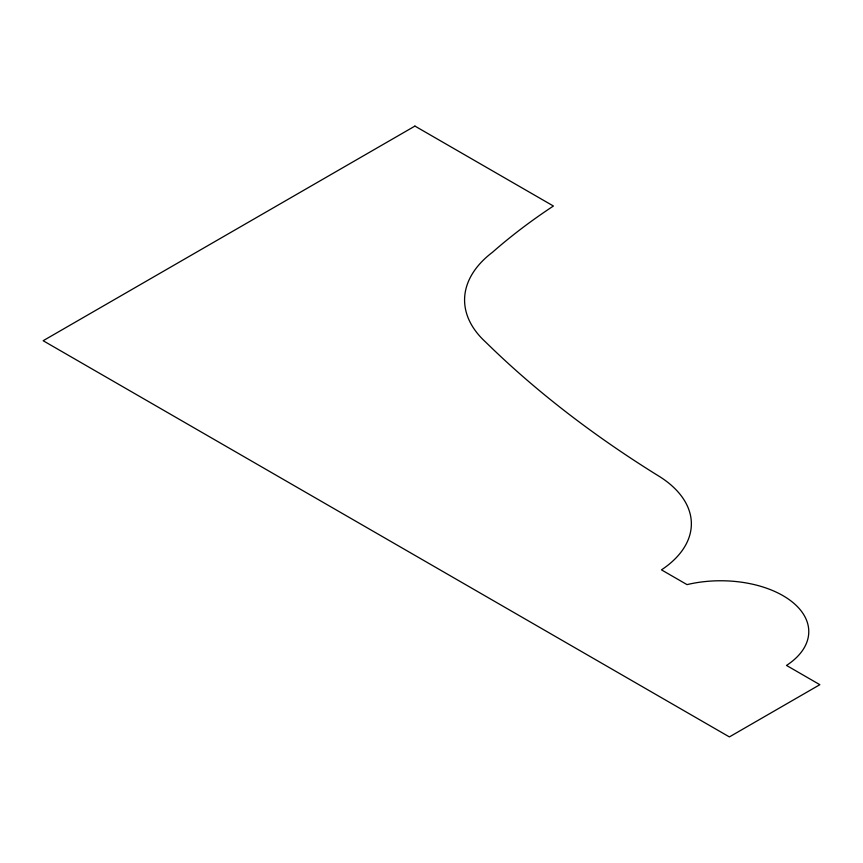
<?xml version="1.0" encoding="UTF-8"?>
<svg xmlns="http://www.w3.org/2000/svg" width="863" height="863" viewBox="0 0 863 863"><rect width="100%" height="100%" fill="white"/><g stroke="black" fill="none" stroke-linecap="round" stroke-linejoin="round"><path stroke-width="1.29" d="M414.93 126.084L43.15 340.723L729.386 736.916L819.85 684.693L786.495 665.427A88.102 50.863 0 0 0 792.493 602.158A88.102 50.863 0 0 0 687.024 584.618L661.468 569.86A121.252 70.011 0 0 0 657.239 475.135A1326.269 765.708 0 0 1 485.772 342.19A136.516 78.813 0 0 1 492.503 252.255A729.494 421.166 0 0 1 553.41 206.02L414.93 126.084"/></g></svg>
